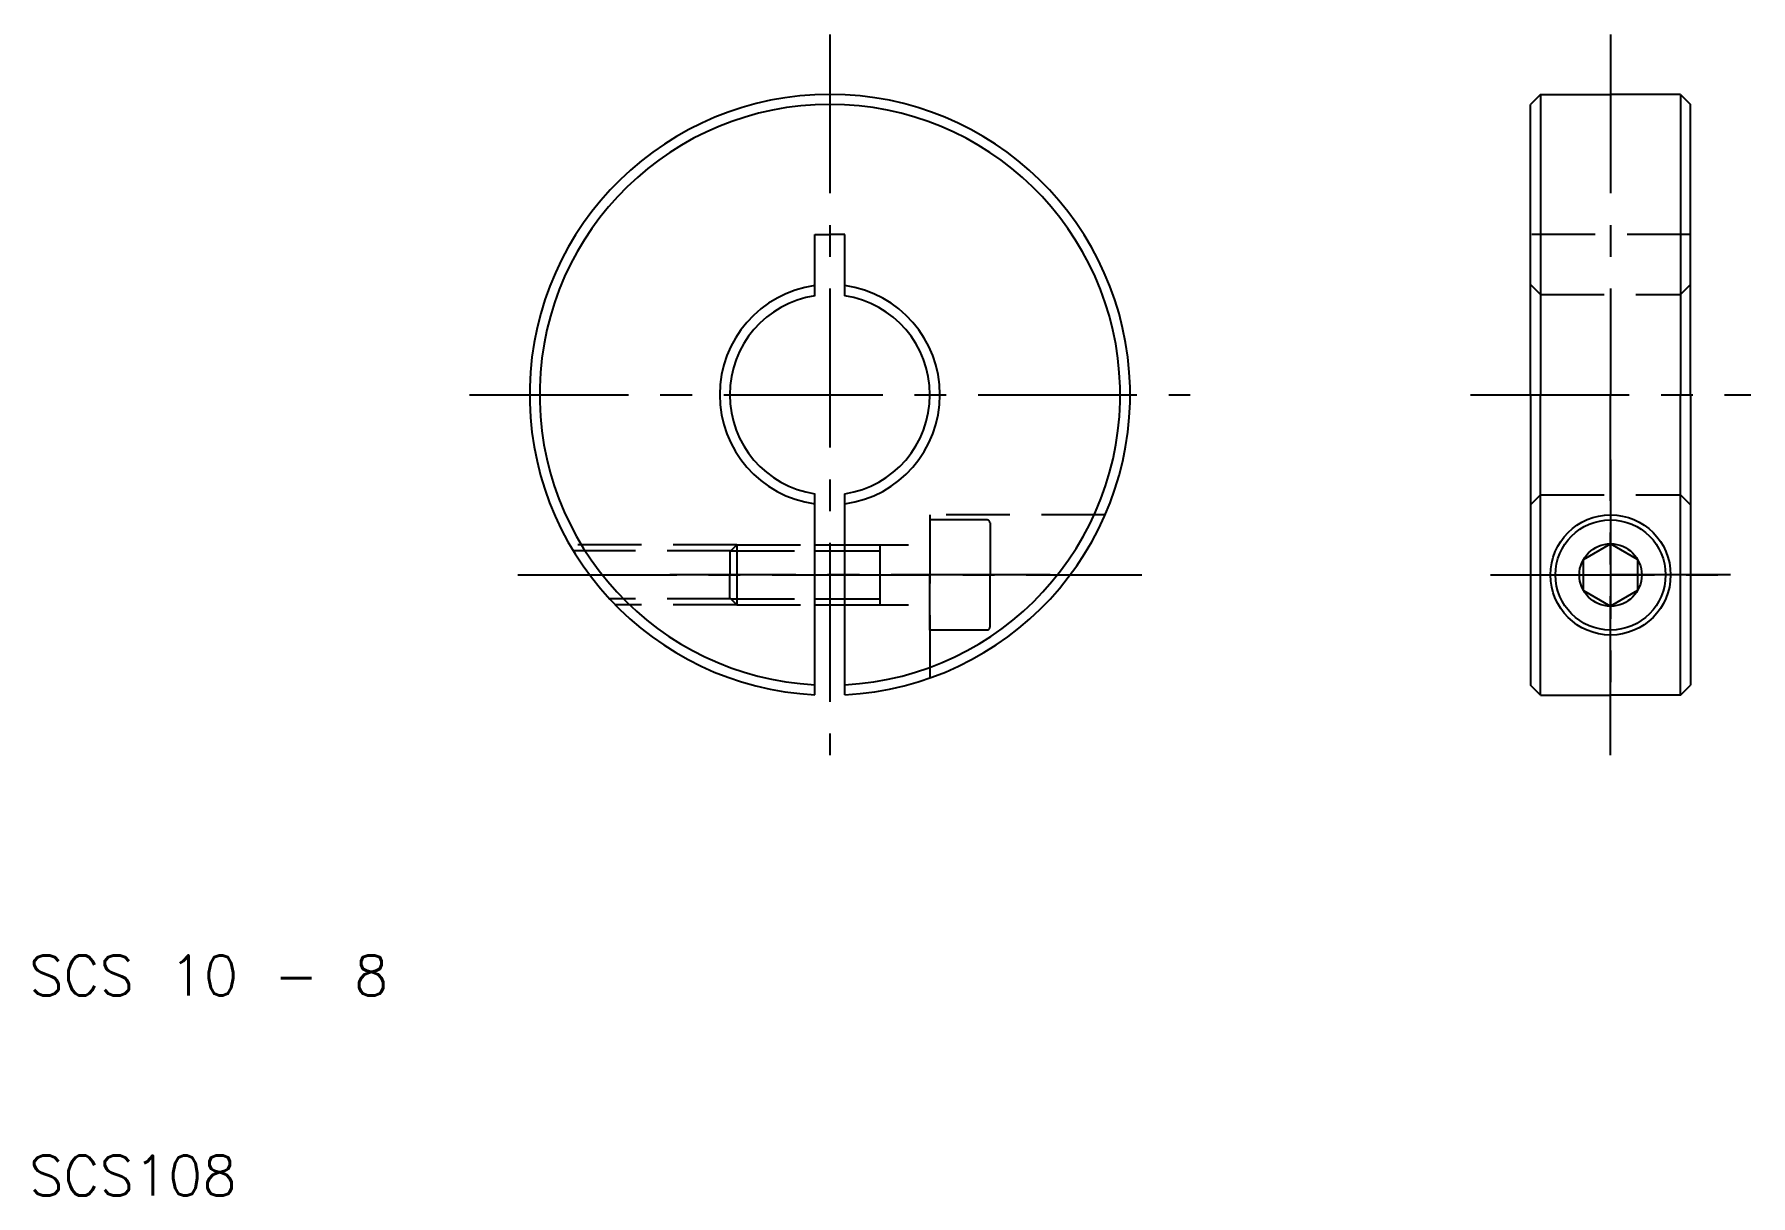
# Model space of a CAD drawing. Extents: x 10.3 to 96, y 10 to 68.
import ezdxf

# ---------------------------------------------------------------- set-up
doc = ezdxf.new("R2010")
doc.units = 0
doc.header["$LTSCALE"] = 0.25
doc.linetypes.add('CENTER', pattern=[50.8, 31.75, -6.35, 6.35, -6.35])
doc.linetypes.add('DASHED', pattern=[19.05, 12.7, -6.35])
doc.layers.get('0').update_dxf_attribs({"linetype": 'CONTINUOUS'})
doc.layers.add('CENTER', color=1, linetype='CENTER')
doc.styles.get("Standard").update_dxf_attribs({"font": 'txt.shx', "bigfont": 'extfont.shx'})

msp = doc.modelspace()

# ---------------------------------------------------------------- linework, layer by layer
for p, q in [((85.5, 65), (85, 64.5)), ((85, 50), (85, 64.5)), ((85.5, 65), (85.5, 50)), ((85.5, 65), (89, 65)), ((92.5, 65), (89, 65)), ((92.5, 65), (92.5, 50)), ((92.5, 65), (93, 64.5)), ((93, 50), (93, 64.5)), ((49.25, 54.943), (49.25, 58)), ((49.25, 58), (50, 58)), ((50.75, 58), (50, 58)), ((50.75, 54.943), (50.75, 58)), ((85, 50), (85, 35.5)), ((85.5, 35), (85.5, 50)), ((92.5, 35), (92.5, 50)), ((93, 50), (93, 35.5)), ((49.25, 35.019), (49.25, 45.057)), ((50.75, 35.019), (50.75, 45.057)), ((49.25, 42.5), (50.75, 42.5)), ((87.65, 41.779), (89, 42.559)), ((90.35, 41.779), (89, 42.559)), ((87.65, 40.221), (87.65, 41.779)), ((90.35, 41.779), (90.35, 40.221)), ((49.25, 39.5), (50.75, 39.5)), ((87.65, 40.221), (89, 39.441)), ((90.35, 40.221), (89, 39.441)), ((85.5, 35), (85, 35.5)), ((92.5, 35), (93, 35.5)), ((85.5, 35), (89, 35)), ((92.5, 35), (89, 35))]:
    msp.add_line(p, q)
at = {"color": 3, "linetype": 'DASHED'}
for p, q in [((93, 58), (85, 58)), ((85.5, 55), (85, 55.5)), ((85.5, 55), (92.5, 55)), ((92.5, 55), (93, 55.5)), ((85.5, 45), (85, 44.5)), ((85.5, 45), (92.5, 45)), ((92.5, 45), (93, 44.5)), ((63.748, 44), (55, 44)), ((55, 44), (55, 43.75)), ((55, 43.75), (55, 35.858)), ((57.85, 43.75), (55, 43.75)), ((58, 43.6), (58, 41)), ((45.35, 42.5), (37.01, 42.5)), ((45.05, 42.2), (37.188, 42.2)), ((45.35, 42.5), (45, 42.15)), ((45, 42.15), (45, 41)), ((45.05, 42.2), (49.25, 42.2)), ((45.35, 42.5), (49.25, 42.5)), ((45.35, 42.5), (45.35, 39.5)), ((50.75, 42.5), (55, 42.5)), ((50.75, 42.2), (52.5, 42.2)), ((52.5, 42.5), (52.5, 39.5)), ((45, 39.85), (45, 41)), ((55, 38.25), (55, 41)), ((58, 38.4), (58, 41)), ((45.05, 39.8), (39.002, 39.8)), ((45.35, 39.5), (39.288, 39.5)), ((45.35, 39.5), (45, 39.85)), ((45.05, 39.8), (49.25, 39.8)), ((45.35, 39.5), (49.25, 39.5)), ((50.75, 39.8), (52.5, 39.8)), ((50.75, 39.5), (55, 39.5)), ((57.85, 38.25), (55, 38.25))]:
    msp.add_line(p, q, dxfattribs=at)
at = {"color": 3}
for p, q in [((49.25, 42.2), (50.75, 42.2)), ((49.25, 39.8), (50.75, 39.8))]:
    msp.add_line(p, q, dxfattribs=at)
for radius in [3, 2.75, 1.559]:
    msp.add_circle((89, 41), radius)
for radius, start, end in [(15, 272.86598, 267.13402), (14.5, 272.9649, 267.0351), (5.5, 97.83748, 262.16252), (5, 98.62693, 261.37307), (5.5, 277.83748, 82.16252), (5, 278.62693, 81.37307)]:
    msp.add_arc((50, 50), radius, start, end)
at = {"color": 3, "linetype": 'DASHED'}
for centre, start, end in [((57.85, 43.6), 0, 90), ((57.85, 38.4), 270, 0)]:
    msp.add_arc(centre, 0.15, start, end, dxfattribs=at)
at = {"layer": 'CENTER', "color": 1, "linetype": 'CENTER'}
for p, q in [((50, 68), (50, 32)), ((89, 68), (89, 50)), ((32, 50), (68, 50)), ((82, 50), (96, 50)), ((89, 32), (89, 50)), ((89, 46.75), (89, 35.25)), ((34.412, 41), (65.588, 41)), ((61, 41), (42, 41)), ((61, 41), (52, 41)), ((83, 41), (89, 41)), ((83.25, 41), (94.75, 41)), ((95, 41), (89, 41))]:
    msp.add_line(p, q, dxfattribs=at)

# ---------------------------------------------------------------- texts
for s, p in [('SCS 10 - 8', (10, 20)), ('SCS108', (10, 10))]:
    msp.add_text(s, height=2).set_placement(p)

doc.saveas('drawing.dxf')
